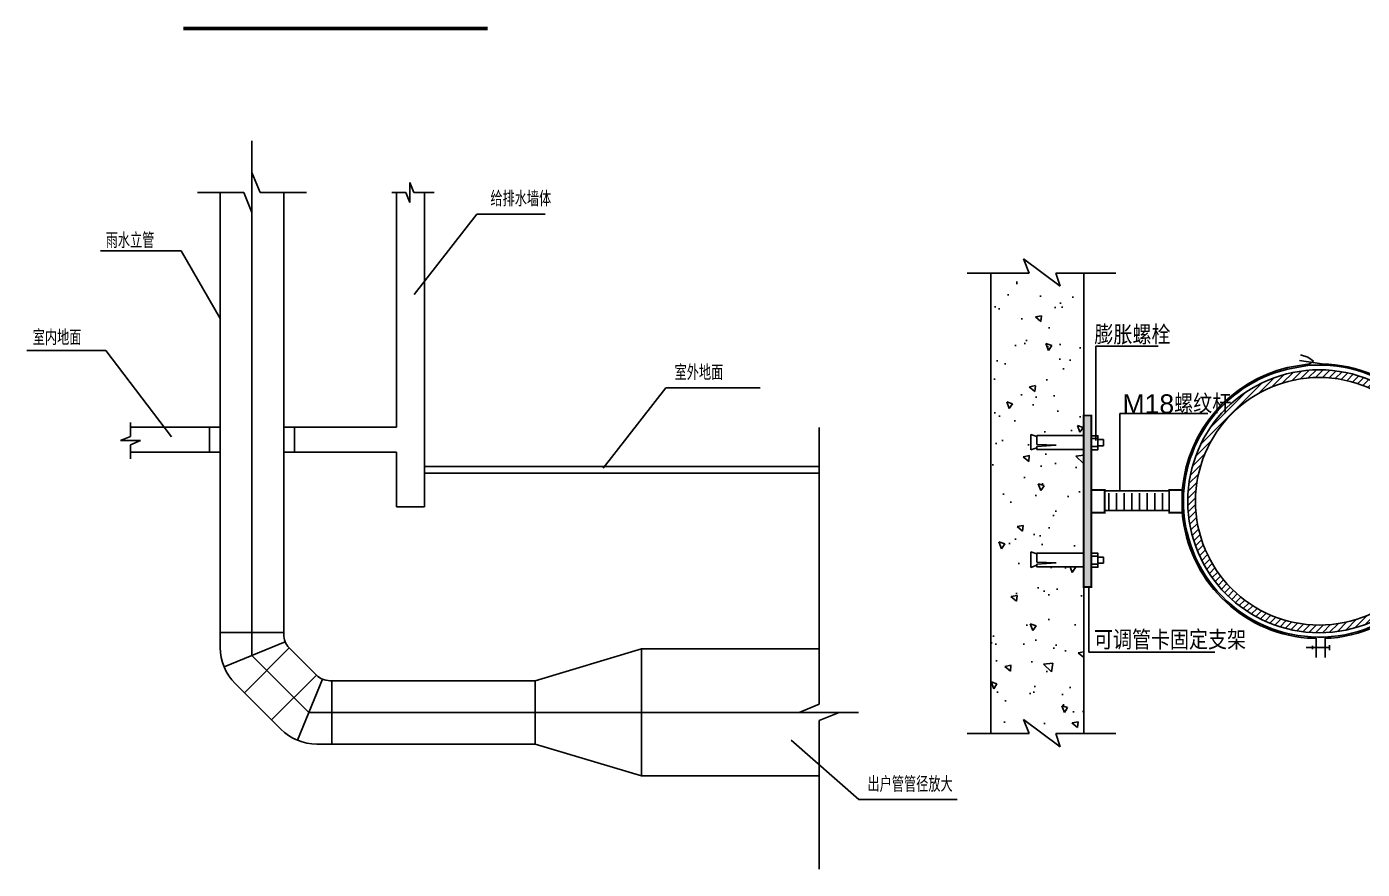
# Model space of a CAD drawing. Extents: x -452079 to 117456, y 3902 to 836955.
# Drawn here: x -310216 to -297042, y 190364 to 198672 of the extents above; entities that cross this region are included whole.
import ezdxf

# ---------------------------------------------------------------- set-up
doc = ezdxf.new("R2010")
doc.units = 0
doc.header["$LTSCALE"] = 1000
doc.header["$MEASUREMENT"] = 0
for name, color, linetype in [('PUB_TITLE', 4, 'Continuous'), ('图层1', 5, 'Continuous'), ('文本', 4, 'Continuous')]:
    doc.layers.add(name, color=color, linetype=linetype)
doc.styles.add('_HZTXT', font='txt.shx', dxfattribs={"bigfont": 'hztxt.shx'})

msp = doc.modelspace()

# ---------------------------------------------------------------- hatches: boundary and pattern name
at = {"layer": '图层1'}
h = msp.add_hatch(dxfattribs=at)
h.set_pattern_fill('AR-CONC', scale=3.784216, angle=90, style=0)
h.set_pattern_definition([(140, (-248834.5, 43128.36), (60.317, 689.426), [72.0893, -792.9824]), (85, (-248834.5, 43128.36), (-722.9995, -133.3665), [57.6714, -634.386]), (190.451, (-248829.5, 43185.8), (-662.6793, 556.062), [61.2665, -673.931]), (136.1842, (-249026.75, 43128.4), (159.0972, 1025.8216), [108.134, -1189.4736]), (186.6356, (-249013.5, 43213.8), (-936.3117, 898.389), [91.9, -1010.8965]), (81.184, (-249026.7, 43128.4), (-936.31, 898.39), [86.507, -951.579]), (111, (-248978.7, 43224.5), (386.9948, 573.7434), [72.0893, -792.9824]), (56, (-248978.7, 43224.5), (-697.007, 233.8722), [57.6714, -634.386]), (161.4514, (-248946.44, 43272.3), (-310.0138, 807.614), [61.2665, -673.931]), (127.5, (-248834.5, 43128.36), (-319.9745, 11.68794), [0, -626.6964, 0, -643.9978, 0, -636.7889]), (97.5, (-248834.5, 43128.36), (-379.1049, 252.86), [0, -367.1749, 0, -612.2785, 0, -242.7007]), (57.5, (-248834.5, 42914.02), (21.6788, 513.10406), [0, -240.2977, 0, -749.7288, 0, -994.8325]), (47.5, (-248834.5, 42817.9), (-96.2193, 560.5528), [0, -312.387, 0, -497.8968, 0, -706.4752])])
h.paths.add_polyline_path([(-300706.83, 191701.72), (-300326.71, 191701.72), (-300382.36, 191840.94), (-300020.68, 191571.78), (-300063.81, 191701.72), (-299789.08, 191701.72), (-299789.08, 193345.44), (-300250.7, 193345.44), (-300250.7, 193361.53), (-300312.77, 193340.81), (-300312.77, 193493.9), (-300250.7, 193473.19), (-300250.7, 193482.38), (-299789.08, 193482.38), (-299789.08, 194504.45), (-300250.7, 194504.45), (-300250.7, 194520.53), (-300312.77, 194499.82), (-300312.77, 194652.91), (-300250.7, 194632.2), (-300250.7, 194641.38), (-299789.08, 194641.38), (-299789.08, 196243), (-300063.81, 196243), (-300020.68, 196113.06), (-300382.36, 196382.22), (-300326.71, 196243), (-300706.83, 196243)])
h = msp.add_hatch(dxfattribs=at)
h.set_pattern_fill('LINE', scale=15.136863, angle=45, style=0)
h.set_pattern_definition([(45, (-448983.22, 144662.13), (-33.983226, 33.983226), [])])
h.paths.add_polyline_path([(-296246.38, 193992.87, -0.15755679), (-296477.18, 193278.63), (-296409.32, 193243.41, 0.15535345), (-296170.7, 193992.87, 1), (-298763.21, 193992.87, 0.73107199), (-296409.32, 193243.41), (-296477.18, 193278.63, -0.727777), (-298687.53, 193992.87, -1)])
msp.add_hatch(color=7, dxfattribs=at).paths.add_polyline_path([(-299789.08, 193146.9), (-299714.13, 193146.9), (-299714.13, 194838.83), (-299789.08, 194838.83)])
h = msp.add_hatch(dxfattribs=at)
h.set_pattern_fill('ACAD_ISO03W100', scale=15.136863, angle=90, style=0)
h.set_pattern_definition([(90, (-248834.51, 43128.36), (-75.684313, 5e-15), [181.64235, -272.46353])])
h.paths.add_polyline_path([(-299584.14, 194097.12), (-299584.14, 193900.77), (-298947.12, 193900.77), (-298947.12, 194097.12)])

# ---------------------------------------------------------------- linework, layer by layer
for p, q in [((-308413.15, 194723.35), (-308306.75, 194723.35)), ((-307574.96, 194723.35), (-307681.36, 194723.35)), ((-308413.15, 194475.74), (-308306.75, 194475.74)), ((-307574.96, 194475.74), (-307681.36, 194475.74)), ((-306291.22, 194271.18), (-302398.74, 194271.18))]:
    msp.add_line(p, q)
at = {"layer": 'PUB_TITLE', "color": 20, "const_width": 35}
msp.add_lwpolyline([(-308671.53, 198654.79), (-305668.63, 198654.79)], dxfattribs=at)
at = {"layer": '图层1', "color": 7}
for p, q in [((-307994.05, 192472.61), (-307994.05, 197546.72)), ((-307994.05, 196838.83), (-307994.05, 197233.98)), ((-307994.05, 197233.98), (-307913.38, 197036.41)), ((-306437.07, 196937.62), (-306437.07, 197135.19)), ((-306437.07, 197135.19), (-306396.73, 197036.41)), ((-308530.61, 197036.41), (-308074.73, 197036.41)), ((-308306.75, 192550.32), (-308306.75, 197036.41)), ((-307994.05, 196838.83), (-308074.73, 197036.41)), ((-307913.38, 197036.41), (-307456.55, 197036.41)), ((-307681.36, 192679.85), (-307681.36, 197036.41)), ((-306614.42, 197036.41), (-306477.41, 197036.41)), ((-306569.43, 194723.35), (-306569.43, 197036.41)), ((-306437.07, 196937.62), (-306477.41, 197036.41)), ((-306396.73, 197036.41), (-306198.19, 197036.41)), ((-306292.88, 193939.75), (-306292.88, 197036.41)), ((-300326.71, 196243), (-300382.36, 196382.22)), ((-300382.36, 196382.22), (-300020.68, 196113.06)), ((-300938.78, 196243), (-300326.71, 196243)), ((-300063.81, 196243), (-299474.44, 196243)), ((-300020.68, 196113.06), (-300063.81, 196243)), ((-297660.87, 195381.77), (-297442.61, 195347.41)), ((-297578.74, 195412.73), (-297651.09, 195438.29)), ((-297524.26, 195374.98), (-297578.74, 195412.73)), ((-297564.12, 195348.45), (-297524.26, 195374.98)), ((-297779.78, 195311.02), (-297564.12, 195348.45)), ((-297777.19, 195296.11), (-297561.53, 195333.54)), ((-309190.99, 194768.34), (-309190.99, 194631.32)), ((-309190.99, 194723.35), (-308413.15, 194723.35)), ((-308413.15, 194475.74), (-308413.15, 194723.35)), ((-307574.96, 194723.35), (-306569.43, 194723.35)), ((-307574.96, 194475.74), (-307574.96, 194723.35)), ((-302398.74, 194721.02), (-302398.74, 191991.9)), ((-309289.78, 194590.98), (-309190.99, 194631.32)), ((-309289.78, 194590.98), (-309092.21, 194590.98)), ((-309092.21, 194590.98), (-309190.99, 194550.64)), ((-300312.77, 194652.91), (-300250.7, 194632.2)), ((-300312.77, 194499.82), (-300312.77, 194652.91)), ((-299714.13, 194610.85), (-299649.42, 194610.85)), ((-299649.42, 194602.34), (-299594.81, 194602.34)), ((-309190.99, 194550.64), (-309190.99, 194410.75)), ((-309190.99, 194475.74), (-308413.15, 194475.74)), ((-307574.96, 194475.74), (-306569.43, 194475.74)), ((-306569.43, 193939.75), (-306569.43, 194475.74)), ((-300312.77, 194499.82), (-300250.7, 194520.53)), ((-300060.91, 194545.66), (-300250.7, 194553.11)), ((-300250.7, 194531.95), (-300060.91, 194545.66)), ((-299714.13, 194532.24), (-299649.42, 194532.24)), ((-299649.42, 194540.16), (-299594.81, 194540.16)), ((-306292.88, 194335.81), (-302398.74, 194335.81)), ((-299714.13, 194104.72), (-299584.14, 194104.72)), ((-299584.14, 194104.72), (-299584.14, 193881.01)), ((-299584.14, 194097.12), (-298947.12, 194097.12)), ((-298947.12, 194104.34), (-298817.13, 194104.34)), ((-298947.12, 194104.34), (-298947.12, 193880.64)), ((-298817.13, 194104.34), (-298817.13, 193880.64)), ((-306292.88, 193939.75), (-306569.43, 193939.75)), ((-299714.13, 193881.01), (-299584.14, 193881.01)), ((-299584.14, 193900.77), (-298947.12, 193900.77)), ((-298947.12, 193880.64), (-298817.13, 193880.64)), ((-300312.77, 193340.81), (-300312.77, 193493.9)), ((-300312.77, 193493.9), (-300250.7, 193473.19)), ((-299714.13, 193451.85), (-299649.42, 193451.85)), ((-299649.42, 193443.33), (-299594.81, 193443.33)), ((-300312.77, 193340.81), (-300250.7, 193361.53)), ((-300060.91, 193386.65), (-300250.7, 193394.1)), ((-300250.7, 193372.94), (-300060.91, 193386.65)), ((-299714.13, 193373.23), (-299649.42, 193373.23)), ((-299649.42, 193381.15), (-299594.81, 193381.15)), ((-307681.36, 192697.75), (-308306.75, 192697.75)), ((-307667.07, 192608.05), (-308268.67, 192358.86)), ((-297586.46, 192643.38), (-297498.13, 192643.38)), ((-297498.13, 192643.38), (-297498.13, 192452.65)), ((-297407.82, 192643.38), (-297407.82, 192452.65)), ((-297347.45, 192643.38), (-297407.82, 192643.38)), ((-307626.4, 192547.18), (-308068.63, 192104.96)), ((-307994.05, 192472.61), (-307432.67, 191911.22)), ((-307626.4, 192547.18), (-307358.1, 192278.88)), ((-305201.31, 192223.92), (-304151.36, 192536.62)), ((-304151.36, 192536.62), (-302398.74, 192536.62)), ((-304151.36, 192536.62), (-304151.36, 191285.83)), ((-297594.96, 192551.48), (-297366.57, 192551.48)), ((-297532.23, 192535.32), (-297532.23, 192567.31)), ((-297366.57, 192524.45), (-297366.57, 192574.38)), ((-307358.1, 192278.88), (-307800.32, 191836.65)), ((-307297.23, 192238.2), (-307546.42, 191636.61)), ((-307225.43, 192223.92), (-305201.31, 192223.92)), ((-307207.53, 191598.53), (-307207.53, 192223.92)), ((-305201.31, 192223.92), (-305201.31, 191598.53)), ((-308160.21, 192196.54), (-307708.73, 191745.06)), ((-302596.32, 191911.22), (-302398.74, 191991.9)), ((-307432.67, 191911.22), (-302012.82, 191911.22)), ((-302596.32, 191911.22), (-302201.17, 191911.22)), ((-302201.17, 191911.22), (-302398.74, 191830.55)), ((-302398.74, 191830.55), (-302398.74, 190364.22)), ((-300326.71, 191701.72), (-300382.36, 191840.94)), ((-300382.36, 191840.94), (-300020.68, 191571.78)), ((-300938.78, 191701.72), (-300326.71, 191701.72)), ((-300020.68, 191571.78), (-300063.81, 191701.72)), ((-300063.81, 191701.72), (-299474.44, 191701.72)), ((-307354.96, 191598.53), (-305201.31, 191598.53)), ((-305201.31, 191598.53), (-304151.36, 191285.83)), ((-304151.36, 191285.83), (-302398.74, 191285.83))]:
    msp.add_line(p, q, dxfattribs=at)
for points in [[(-300706.83, 196243), (-300706.83, 191701.72)], [(-299789.08, 191701.72), (-299789.08, 196243)], [(-300250.7, 194553.11), (-300250.7, 194641.38), (-299789.08, 194641.38), (-299789.08, 194504.45), (-300250.7, 194504.45), (-300250.7, 194531.95)], [(-299594.81, 194540.16), (-299594.81, 194602.34)], [(-300250.7, 193394.1), (-300250.7, 193482.38), (-299789.08, 193482.38), (-299789.08, 193345.44), (-300250.7, 193345.44), (-300250.7, 193372.94)], [(-299594.81, 193381.15), (-299594.81, 193443.33)]]:
    msp.add_lwpolyline(points, dxfattribs=at)
at = {"layer": '图层1', "color": 7, "const_width": 18.92}
for points in [[(-299789.08, 193146.9), (-299789.08, 194838.83), (-299714.13, 194838.83), (-299714.13, 193146.9)], [(-299584.14, 193881.01), (-299584.14, 194104.72), (-299714.13, 194104.72), (-299714.13, 193881.01)], [(-298817.13, 193881.39), (-298817.13, 194104.34), (-298947.12, 194104.34), (-298947.12, 193881.39)]]:
    msp.add_lwpolyline(points, close=True, dxfattribs=at)
at = {"layer": '图层1', "color": 7}
for points in [[(-299714.13, 194501.27), (-299714.13, 194638.95), (-299649.42, 194638.95), (-299649.42, 194501.27)], [(-299714.13, 193342.26), (-299714.13, 193479.94), (-299649.42, 193479.94), (-299649.42, 193342.26)]]:
    msp.add_lwpolyline(points, close=True, dxfattribs=at)
for radius in [1296.26, 1220.57]:
    msp.add_circle((-297466.95, 193992.87), radius, dxfattribs=at)
for centre, radius, start, end in [((-297466.95, 193992.87), 1354.77, 103.350622, 175.280215), ((-297466.85, 193992.69), 1339.82, 103.353321, 184.765049), ((-297469.23, 193994.88), 1341.84, 275.149926, 93.944294), ((-297466.95, 193992.87), 1354.77, 275.060596, 88.970399), ((-297466.95, 193992.87), 1354.77, 184.719785, 264.939404), ((-297466.95, 193992.87), 1339.63, 184.719785, 275.060596), ((-307493.74, 192679.85), 187.62, 180, 225.00003), ((-307806.44, 192550.32), 500.32, 180, 225.00003), ((-307225.43, 192411.54), 187.62, 225.00003, 270), ((-307354.96, 192098.84), 500.32, 225.00003, 270)]:
    msp.add_arc(centre, radius, start, end, dxfattribs=at)
at = {"layer": '文本', "color": 4}
for p, q in [((-306393.95, 196031.19), (-305776.12, 196823.69)), ((-305102.23, 196823.69), (-305776.12, 196823.69)), ((-308691.78, 196460.86), (-309489.46, 196460.86)), ((-308306.75, 195794.84), (-308691.78, 196460.86)), ((-299670.57, 195522.98), (-299056.06, 195522.98)), ((-299670.57, 194592.93), (-299670.57, 195522.98)), ((-309434.53, 195480.41), (-310216, 195480.41)), ((-308786.2, 194628.02), (-309434.53, 195480.41)), ((-304528.35, 194318.12), (-303910.51, 195110.62)), ((-302980.99, 195110.62), (-303910.51, 195110.62)), ((-299433.59, 194857.76), (-299433.59, 194097.12)), ((-299433.59, 194857.76), (-298565.42, 194857.58)), ((-299737.79, 193146.9), (-299737.79, 192506.61)), ((-299737.79, 192506.61), (-298497.48, 192506.61)), ((-302675.09, 191636.45), (-302008.03, 191050.83)), ((-301038.73, 191050.83), (-302008.03, 191050.83))]:
    msp.add_line(p, q, dxfattribs=at)

# ---------------------------------------------------------------- texts
at = {"layer": '文本', "color": 4, "style": '_HZTXT', "width": 0.8}
for s, p in [('给排水墙体', (-305641.95, 196900.54)), ('雨水立管', (-309437.08, 196489.14)), ('室内地面', (-310156.49, 195532.49)), ('室外地面', (-303824.87, 195187.47)), ('出户管管径放大', (-301922.39, 191127.68))]:
    msp.add_text(s, height=150, dxfattribs=at).set_placement(p)
at = {"layer": '文本', "color": 4, "width": 1589.3706, "attachment_point": 1, "style": '_HZTXT'}
for s, insert, char_height in [('膨胀螺栓', (-299684.26, 195726.67), 187.619), ('{\\fArial|b0|i0|c0|p32;M18}螺纹杆', (-299407.58, 195047.18), 187.6193), ('可调管卡固定支架', (-299689.17, 192718.74), 187.619)]:
    msp.add_mtext(s, dxfattribs=dict(at, insert=insert, char_height=char_height))

doc.saveas('drawing.dxf')
